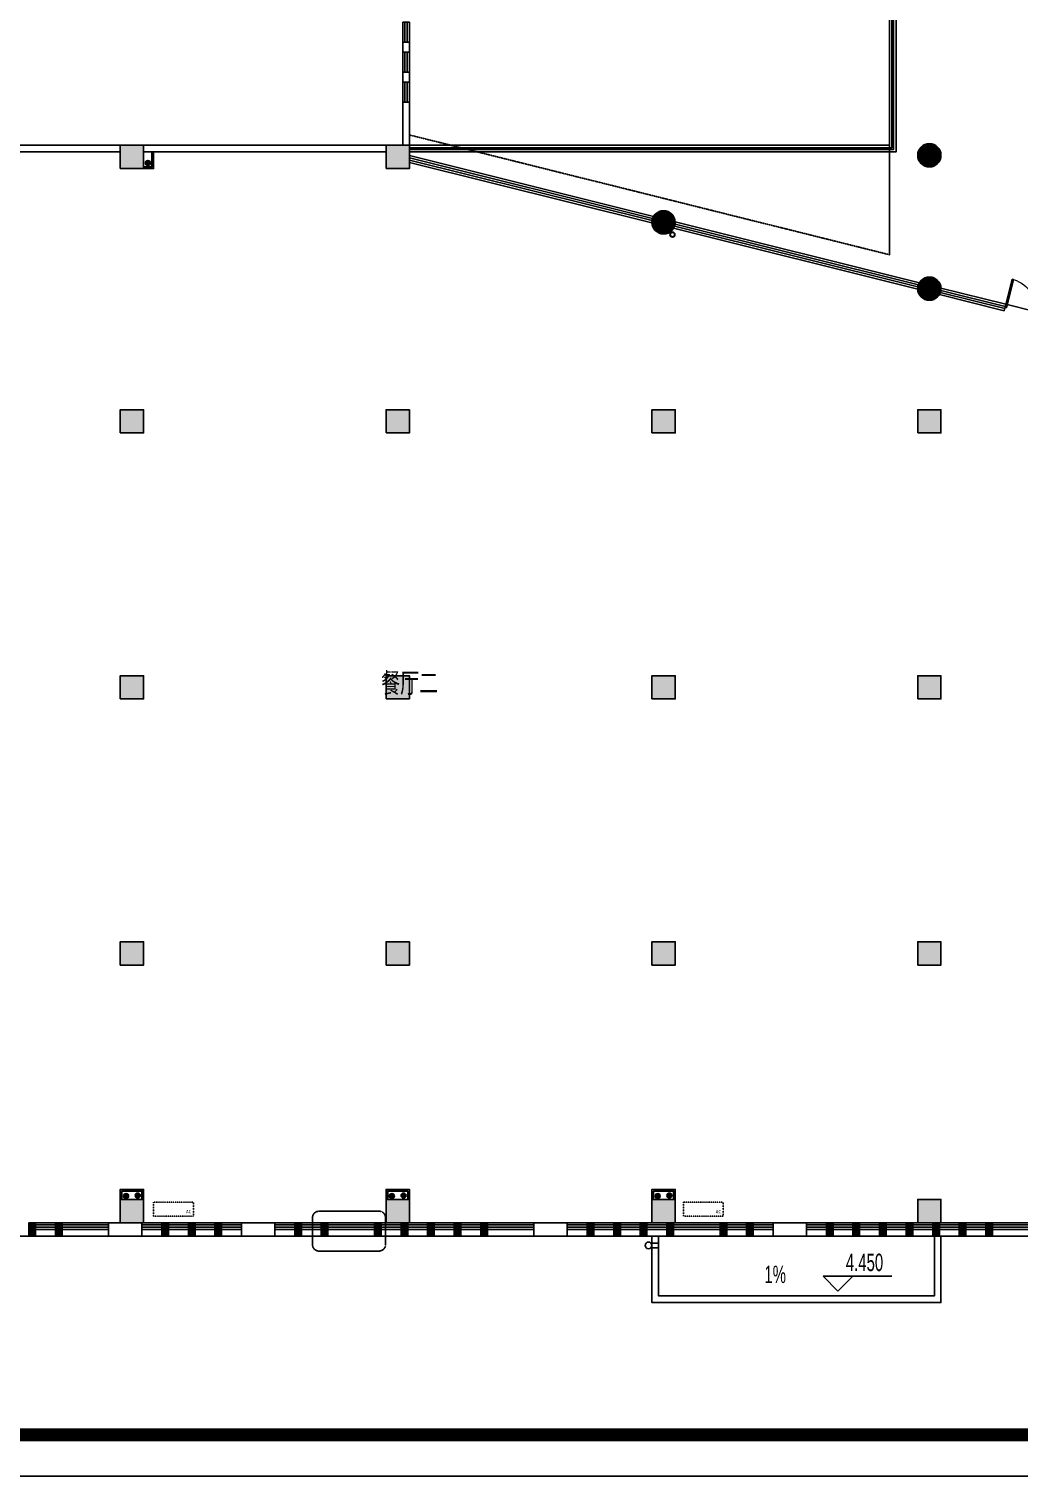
# Model space of a CAD drawing. Header units: inches. Extents: x -584 to 1446124, y -108140 to 99637.
# Drawn here: x 1125124 to 1154924, y 5780 to 49299 of the extents above; entities that cross this region are included whole.
import ezdxf

# ---------------------------------------------------------------- set-up
doc = ezdxf.new("R2010")
doc.units = ezdxf.units.IN
doc.header["$MEASUREMENT"] = 0
doc.linetypes.add('DASH', pattern=[0.35, 0.25, -0.1])
for name, color, linetype in [('0-空调出屋面', 41, 'Continuous'), ('COLUMN', 6, 'Continuous'), ('CURTWALL', 4, 'Continuous'), ('DIM_ELEV', 3, 'Continuous'), ('DIM_SYMB', 3, 'Continuous'), ('LG', 84, 'Continuous'), ('PUB_HATCH', 8, 'Continuous'), ('PUB_STRM', 4, 'Continuous'), ('PUB_TEXT', 151, 'Continuous'), ('STAIR', 6, 'Continuous'), ('WALL', 7, 'Continuous'), ('WINDOW', 3, 'Continuous'), ('外框', 7, 'Continuous'), ('空调', 205, 'Continuous')]:
    doc.layers.add(name, color=color, linetype=linetype)
doc.styles.add('_TCH_DIM', font='stylu.ttf')
doc.styles.add('HZ-1', font='MingLiU.ttf', dxfattribs={"width": 0.8})
doc.styles.get("Standard").update_dxf_attribs({"font": '', "width": 0.7, "height": 250})
doc.styles.get('Standard').set_extended_font_data('NSimSun')

# ---------------------------------------------------------------- blocks, each defined once
blk = doc.blocks.new('vhjkghkghkl')
at = {"layer": '空调', "linetype": 'DASH', "ltscale": 0.3}
blk.add_lwpolyline([(134071, 540199), (134071, 539779), (132871, 539779), (132871, 540199), (134071, 540199)], close=True, dxfattribs=at)
at = {"layer": '空调', "linetype": 'DASH', "ltscale": 0.3, "style": 'HZ-1'}
blk.add_text('AC', height=100, dxfattribs=at).set_placement((133846, 539867))
blk = doc.blocks.new('_YZH')
blk.add_circle((0, 0), 0.5)
at = {"layer": 'PUB_HATCH', "const_width": 0.5}
blk.add_lwpolyline([(-0.25, 0, 1), (0.25, 0, 1)], format="xyb", close=True, dxfattribs=at)
blk = doc.blocks.new('_FZH')
at = {"layer": 'WALL'}
blk.add_lwpolyline([(-0.5, -0.5), (0.5, -0.5), (0.5, 0.5), (-0.5, 0.5)], close=True, dxfattribs=at)
blk.add_solid([(-0.5, -0.5), (0.5, -0.5), (-0.5, 0.5), (0.5, 0.5)], dxfattribs=at)
blk = doc.blocks.new('$DorLib2D$00000001')
for p, q in [((0.45, 0.975), (0.5, 0.975)), ((0.45, 0), (0.45, 0.975)), ((0.5, 0), (0.5, 0.975)), ((0.5, 0), (0.45, 0))]:
    blk.add_line(p, q)
at = {"lineweight": 13}
blk.add_arc((0.475, 0), 0.975, 91.4693, 180, dxfattribs=at)
blk = doc.blocks.new('$WINLIB2D$00000001')
at = {"color": 0}
for points in [[(-0.5, 0.5), (-0.5, -0.5)], [(-0.5, 0.5), (0.5, 0.5)], [(0.5, -0.5), (0.5, 0.5)], [(0.5, 0.167), (-0.5, 0.167)], [(0.5, -0.167), (-0.5, -0.167)], [(-0.5, -0.5), (0.5, -0.5)]]:
    blk.add_lwpolyline(points, dxfattribs=at)
blk = doc.blocks.new('$TCHSYS$WIN2D')
for p, q in [((-0.5, 0.5), (0.5, 0.5)), ((-0.5, 0.5), (-0.5, -0.5)), ((0.5, 0.167), (-0.5, 0.167)), ((0.5, 0.5), (0.5, -0.5)), ((0.5, -0.167), (-0.5, -0.167)), ((-0.5, -0.5), (0.5, -0.5))]:
    blk.add_line(p, q)

msp = doc.modelspace()

# ---------------------------------------------------------------- hatches: boundary and pattern name
at = {"layer": '0-空调出屋面'}
h = msp.add_hatch(dxfattribs=at)
h.set_pattern_fill('ANSI31', color=256, scale=10, style=0)
h.set_pattern_definition([(315, (1128641.145, 45332.529), (-11.2253, -11.2253), [])])
h.paths.add_polyline_path([(1128641.1, 45267.5, -1), (1128771.1, 45267.5, -1)])
h = msp.add_hatch(dxfattribs=at)
h.set_pattern_fill('ANSI31', color=256, scale=10, style=0)
h.set_pattern_definition([(315, (1127982.678, 14266.937), (-11.2253, -11.2253), [])])
h.paths.add_polyline_path([(1127982.7, 14201.9, -1), (1128112.7, 14201.9, -1)])
h = msp.add_hatch(dxfattribs=at)
h.set_pattern_fill('ANSI31', color=256, scale=10, style=0)
h.set_pattern_definition([(315, (1128333.593, 14280.398), (-11.2253, -11.2253), [])])
h.paths.add_polyline_path([(1128333.6, 14215.4, -1), (1128463.6, 14215.4, -1)])
h = msp.add_hatch(dxfattribs=at)
h.set_pattern_fill('ANSI31', color=256, scale=10, style=0)
h.set_pattern_definition([(315, (1135982.678, 14266.937), (-11.2253, -11.2253), [])])
h.paths.add_polyline_path([(1135982.7, 14201.9, -1), (1136112.7, 14201.9, -1)])
h = msp.add_hatch(dxfattribs=at)
h.set_pattern_fill('ANSI31', color=256, scale=10, style=0)
h.set_pattern_definition([(315, (1136333.593, 14280.398), (-11.2253, -11.2253), [])])
h.paths.add_polyline_path([(1136333.6, 14215.4, -1), (1136463.6, 14215.4, -1)])
h = msp.add_hatch(dxfattribs=at)
h.set_pattern_fill('ANSI31', color=256, scale=10, style=0)
h.set_pattern_definition([(315, (1143982.678, 14266.937), (-11.2253, -11.2253), [])])
h.paths.add_polyline_path([(1143982.7, 14201.9, -1), (1144112.7, 14201.9, -1)])
h = msp.add_hatch(dxfattribs=at)
h.set_pattern_fill('ANSI31', color=256, scale=10, style=0)
h.set_pattern_definition([(315, (1144333.593, 14280.398), (-11.2253, -11.2253), [])])
h.paths.add_polyline_path([(1144333.6, 14215.4, -1), (1144463.6, 14215.4, -1)])

# ---------------------------------------------------------------- linework, layer by layer
at = {"color": 6, "linetype": 'DASH'}
msp.add_lwpolyline([(1133857.1, 13745.4), (1135657.1, 13745.4, -0.4142136), (1135857.1, 13545.4), (1135857.1, 12745.4, -0.4142136), (1135657.1, 12545.4), (1133857.1, 12545.4, -0.4142136), (1133657.1, 12745.4), (1133657.1, 13545.4, -0.4142136)], format="xyb", close=True, dxfattribs=at)
at = {"layer": '0-空调出屋面'}
for centre, radius in [((1128706.1, 45267.5), 75), ((1128706.1, 45267.5), 65), ((1144492.7, 43113.6), 75), ((1144492.7, 43113.6), 65), ((1128047.7, 14201.9), 75), ((1128047.7, 14201.9), 65), ((1128398.6, 14215.4), 75), ((1128398.6, 14215.4), 65), ((1136047.7, 14201.9), 75), ((1136047.7, 14201.9), 65), ((1136398.6, 14215.4), 75), ((1136398.6, 14215.4), 65), ((1144047.7, 14201.9), 75), ((1144047.7, 14201.9), 65), ((1144398.6, 14215.4), 75), ((1144398.6, 14215.4), 65)]:
    msp.add_circle(centre, radius, dxfattribs=at)
at = {"layer": 'COLUMN'}
for p, q in [((1128523.9, 13398.6), (1127523.9, 13398.6)), ((1127523.9, 13398.6), (1127523.9, 13398.6)), ((1127523.9, 13198.6), (1127523.9, 12998.6)), ((1128523.9, 13398.6), (1128523.9, 13398.6)), ((1128523.9, 12998.6), (1128523.9, 13198.6)), ((1132523.9, 13398.6), (1131523.9, 13398.6)), ((1131523.9, 13198.6), (1131523.9, 12998.6)), ((1132523.9, 12998.6), (1132523.9, 13198.6)), ((1141323.9, 13398.6), (1140323.9, 13398.6)), ((1140323.9, 13198.6), (1140323.9, 12998.6)), ((1141323.9, 12998.6), (1141323.9, 13198.6)), ((1148523.9, 13398.6), (1147523.9, 13398.6)), ((1147523.9, 13198.6), (1147523.9, 12998.6)), ((1148523.9, 12998.6), (1148523.9, 13198.6)), ((1127523.9, 12998.6), (1128523.9, 12998.6)), ((1131523.9, 12998.6), (1132523.9, 12998.6)), ((1140323.9, 12998.6), (1141323.9, 12998.6)), ((1147523.9, 12998.6), (1148523.9, 12998.6))]:
    msp.add_line(p, q, dxfattribs=at)
for points in [[(1128573.9, 45098.6), (1128873.9, 45098.6), (1128873.9, 45598.6)], [(1128573.9, 45148.6), (1128823.9, 45148.6), (1128823.9, 45598.6)], [(1127873.9, 14098.6), (1127873.9, 14398.6), (1128573.9, 14398.6), (1128573.9, 14098.6)], [(1135873.9, 14098.6), (1135873.9, 14398.6), (1136573.9, 14398.6), (1136573.9, 14098.6)], [(1143873.9, 14098.6), (1143873.9, 14398.6), (1144573.9, 14398.6), (1144573.9, 14098.6)], [(1127923.9, 14098.6), (1127923.9, 14348.6), (1128523.9, 14348.6), (1128523.9, 14098.6)], [(1135923.9, 14098.6), (1135923.9, 14348.6), (1136523.9, 14348.6), (1136523.9, 14098.6)], [(1143923.9, 14098.6), (1143923.9, 14348.6), (1144523.9, 14348.6), (1144523.9, 14098.6)]]:
    msp.add_lwpolyline(points, dxfattribs=at)
at = {"layer": 'CURTWALL'}
for p, q in [((1136573.9, 45492.9), (1143922.6, 43660.6)), ((1136573.9, 45424.2), (1143893.9, 43599.1)), ((1136573.9, 45355.5), (1143877.7, 43534.4)), ((1136573.9, 45286.7), (1143874.2, 43466.6)), ((1144525.1, 43304.3), (1151874.2, 41471.9)), ((1144553.8, 43365.8), (1151877.7, 41539.8)), ((1144570, 43430.5), (1151893.9, 41604.5)), ((1144573.5, 43498.3), (1151922.6, 41666)), ((1152553.8, 41371.2), (1154493.5, 40887.6)), ((1152570, 41435.9), (1154509.6, 40952.3)), ((1154525.8, 41017), (1152573.5, 41503.7)), ((1152525.1, 41309.6), (1154477.4, 40822.9)), ((1154477.4, 40822.9), (1154525.8, 41017))]:
    msp.add_line(p, q, dxfattribs=at)
at = {"layer": 'DIM_ELEV'}
for p, q in [((1149473.5, 11336.4), (1149023.5, 11786.4)), ((1149023.5, 11786.4), (1151098.3, 11786.4)), ((1149473.5, 11336.4), (1149923.5, 11786.4))]:
    msp.add_line(p, q, dxfattribs=at)
at = {"layer": 'DIM_SYMB'}
msp.add_lwpolyline([(1147106.2, 11883.9, 0, 0, 0), (1145825.2, 12205.8, 120, 0, 0), (1145388.7, 12315.5, 0, 0, 0)], format="xyseb", dxfattribs=at)
at = {"layer": 'LG'}
for points in [[(1136573.9, 58065.6), (1151148.9, 54431.7), (1151148.9, 45673.6), (1136573.9, 45673.6)], [(1136573.9, 58014.1), (1151098.9, 54392.6), (1151098.9, 45723.6), (1136573.9, 45723.6)]]:
    msp.add_lwpolyline(points, dxfattribs=at)
at = {"layer": 'PUB_STRM', "linetype": 'DASH'}
for p, q in [((1144073.9, 12787.4), (1143873.9, 12787.4)), ((1144073.9, 12647.4), (1143873.9, 12647.4))]:
    msp.add_line(p, q, dxfattribs=at)
at = {"layer": 'PUB_STRM'}
msp.add_circle((1143773.9, 12717.4), 100, dxfattribs=at)
at = {"layer": 'STAIR', "linetype": 'DASH', "ltscale": 3}
msp.add_line((1151023.9, 54334), (1151023.9, 42508.4), dxfattribs=at)
at = {"layer": 'STAIR'}
msp.add_line((1160723.9, 12998.6), (1124523.9, 12998.6), dxfattribs=at)
for points in [[(1136573.9, 58142.9), (1151223.9, 54490.2), (1151223.9, 45598.6), (1136573.9, 45598.6)], [(1136573.9, 57936.8), (1151023.9, 54334), (1151023.9, 45798.6), (1136573.9, 45798.6)], [(1152373.9, 12998.6), (1152373.9, 11198.6), (1144073.9, 11198.6), (1144073.9, 12998.6)]]:
    msp.add_lwpolyline(points, dxfattribs=at)
at = {"layer": 'STAIR', "linetype": 'DASH', "ltscale": 3}
msp.add_lwpolyline([(1136573.9, 46111.2), (1151023.9, 42508.4)], dxfattribs=at)
at = {"layer": 'STAIR'}
msp.add_lwpolyline([(1143873.9, 12998.6), (1152573.9, 12998.6), (1152573.9, 10998.6), (1143873.9, 10998.6)], close=True, dxfattribs=at)
at = {"layer": 'WALL'}
for p, q in [((1136573.9, 48898.6), (1136373.9, 48898.6)), ((1136373.9, 48898.6), (1136373.9, 48598.6)), ((1136573.9, 48598.6), (1136573.9, 48898.6)), ((1136373.9, 48598.6), (1136573.9, 48598.6)), ((1136573.9, 47998.6), (1136373.9, 47998.6)), ((1136373.9, 47998.6), (1136373.9, 47698.6)), ((1136573.9, 47698.6), (1136573.9, 47998.6)), ((1136373.9, 47698.6), (1136573.9, 47698.6)), ((1136573.9, 47098.6), (1136373.9, 47098.6)), ((1136373.9, 47098.6), (1136373.9, 45798.6)), ((1136573.9, 45798.6), (1136573.9, 47098.6)), ((1124323.9, 45798.6), (1127873.9, 45798.6)), ((1128573.9, 45798.6), (1135873.9, 45798.6)), ((1124223.9, 45598.6), (1127873.9, 45598.6)), ((1128573.9, 45598.6), (1135873.9, 45598.6)), ((1146923.9, 13398.6), (1147523.9, 13398.6)), ((1146923.9, 13198.6), (1147523.9, 13198.6)), ((1154123.9, 13398.6), (1155523.9, 13398.6)), ((1154123.9, 13198.6), (1155523.9, 13198.6))]:
    msp.add_line(p, q, dxfattribs=at)
at = {"layer": 'WINDOW'}
msp.add_line((1154525.8, 41017), (1155399, 40799.2), dxfattribs=at)
at = {"layer": '外框', "lineweight": -2}
msp.add_line((1226478.5, 5779.8), (1092541.1, 5779.8), dxfattribs=at)
at = {"layer": '外框', "lineweight": -2, "const_width": 391.5}
msp.add_lwpolyline([(1097744.8, 7015.2), (1221075.8, 7015.2, 0.4142136), (1224991.1, 10930.4), (1224991.1, 94453.3, 0.4142136), (1221075.8, 98368.5), (1097744.8, 98368.5, 0.4142136), (1093829.6, 94453.3), (1093829.6, 10930.4, 0.4142136)], format="xyb", close=True, dxfattribs=at)

# ---------------------------------------------------------------- block references
at = {"layer": 'COLUMN'}
for name, p, xscale, yscale, zscale in [('_FZH', (1128223.9, 45448.6), 700, 700, 700), ('_FZH', (1136223.9, 45448.6), 700, 700, 700), ('_YZH', (1152223.9, 45498.6), 700, 700, 700), ('_YZH', (1144223.9, 43482.4), 700, 700, 700), ('_YZH', (1152223.9, 41487.8), 700, 700, 700), ('_FZH', (1128223.9, 37498.6), 700, 700, 700), ('_FZH', (1136223.9, 37498.6), 700, 700, 700), ('_FZH', (1144223.9, 37498.6), 700, 700, 700), ('_FZH', (1152223.9, 37498.6), 700, 700, 700), ('_FZH', (1128223.9, 29498.6), 700, 700, 700), ('_FZH', (1136223.9, 29498.6), 700, 700, 700), ('_FZH', (1144223.9, 29498.6), 700, 700, 700), ('_FZH', (1152223.9, 29498.6), 700, 700, 700), ('_FZH', (1128223.9, 21498.6), 700, 700, 700), ('_FZH', (1136223.9, 21498.6), 700, 700, 700), ('_FZH', (1144223.9, 21498.6), 700, 700, 700), ('_FZH', (1152223.9, 21498.6), 700, 700, 700), ('_FZH', (1128223.9, 13748.6), 700, 700, 700), ('_FZH', (1136223.9, 13748.6), 700, 700, 700), ('_FZH', (1144223.9, 13748.6), 700, 700, 700), ('_FZH', (1152223.9, 13748.6), 700, 700, 700), ('_FZH', (1125223.9, 13198.6), 200, 400, 400), ('_FZH', (1126023.9, 13198.6), 200, 400, 400), ('_FZH', (1129223.9, 13198.6), 200, 400, 400), ('_FZH', (1130023.9, 13198.6), 200, 400, 400), ('_FZH', (1130823.9, 13198.6), 200, 400, 400), ('_FZH', (1133223.9, 13198.6), 200, 400, 400), ('_FZH', (1134023.9, 13198.6), 200, 400, 400), ('_FZH', (1135623.9, 13198.6), 200, 400, 400), ('_FZH', (1136423.9, 13198.6), 200, 400, 400), ('_FZH', (1137223.9, 13198.6), 200, 400, 400), ('_FZH', (1138023.9, 13198.6), 200, 400, 400), ('_FZH', (1138823.9, 13198.6), 200, 400, 400), ('_FZH', (1142023.9, 13198.6), 200, 400, 400), ('_FZH', (1142823.9, 13198.6), 200, 400, 400), ('_FZH', (1143623.9, 13198.6), 200, 400, 400), ('_FZH', (1144423.9, 13198.6), 200, 400, 400), ('_FZH', (1146023.9, 13198.6), 200, 400, 400), ('_FZH', (1146823.9, 13198.6), 200, 400, 400), ('_FZH', (1149223.9, 13198.6), 200, 400, 400), ('_FZH', (1150023.9, 13198.6), 200, 400, 400), ('_FZH', (1150823.9, 13198.6), 200, 400, 400), ('_FZH', (1151623.9, 13198.6), 200, 400, 400), ('_FZH', (1152423.9, 13198.6), 200, 400, 400), ('_FZH', (1153223.9, 13198.6), 200, 400, 400), ('_FZH', (1154023.9, 13198.6), 200, 400, 400)]:
    msp.add_blockref(name, p, dxfattribs=dict(at, xscale=xscale, yscale=yscale, zscale=zscale))
at = {"layer": 'WINDOW'}
for name, p, xscale, yscale, zscale, rotation in [('$TCHSYS$WIN2D', (1136473.9, 49198.6), -600, 200, -600, 89.99999999997779), ('$TCHSYS$WIN2D', (1136473.9, 48298.6), -600, -200, -600, 89.99999999997779), ('$TCHSYS$WIN2D', (1136473.9, 47398.6), -600, 200, -600, 89.99999999997779), ('$DorLib2D$00000001', (1154938.2, 40811.1), -900.0000000000982, 900, -900, 346.000000000001)]:
    msp.add_blockref(name, p, dxfattribs=dict(at, xscale=xscale, yscale=yscale, zscale=zscale, rotation=rotation))
for p, xscale, yscale, zscale in [((1125623.9, 13298.6), -600, -200, -600), ((1126823.9, 13298.6), 1400, 200, 1400), ((1128823.9, 13298.6), 600, 200, 600), ((1129623.9, 13298.6), 600, -200, 600), ((1130423.9, 13298.6), 600, 200, 600), ((1131223.9, 13298.6), 600, -200, 600), ((1132823.9, 13298.6), 600, 200, 600), ((1133623.9, 13298.6), 600, -200, 600), ((1134823.9, 13298.6), 1400, 200, 1400), ((1136023.9, 13298.6), 600, 200, 600), ((1136823.9, 13298.6), 600, -200, 600), ((1137623.9, 13298.6), 600, 200, 600), ((1138423.9, 13298.6), 600, -200, 600), ((1139623.9, 13298.6), 1400, 200, 1400), ((1141623.9, 13298.6), 600, -200, 600), ((1142423.9, 13298.6), 600, 200, 600), ((1143223.9, 13298.6), 600, -200, 600), ((1144023.9, 13298.6), 600, -200, 600), ((1145223.9, 13298.6), 1400, -200, 1400), ((1146423.9, 13298.6), 600, 200, 600), ((1147223.9, 13298.6), 600, -200, 600), ((1148823.9, 13298.6), 600, 200, 600), ((1149623.9, 13298.6), 600, -200, 600), ((1150423.9, 13298.6), 600, 200, 600), ((1151223.9, 13298.6), 600, -200, 600), ((1152023.9, 13298.6), 600, 200, 600), ((1152823.9, 13298.6), 600, -200, 600), ((1153623.9, 13298.6), 600, 200, 600), ((1154823.9, 13298.6), 1400, 200, 1400)]:
    msp.add_blockref('$WINLIB2D$00000001', p, dxfattribs=dict(at, xscale=xscale, yscale=yscale, zscale=zscale))
at = {"layer": '空调'}
for p in [(996005.9, -526186.2), (1011948.6, -526186.2)]:
    msp.add_blockref('vhjkghkghkl', p, dxfattribs=at)

# ---------------------------------------------------------------- texts
at = {"layer": 'PUB_TEXT', "style": '_TCH_DIM', "width": 0.64}
for s, p in [('4.450', (1149709.3, 11943.9)), ('1%%%', (1147258.9, 11583))]:
    msp.add_text(s, height=525, dxfattribs=at).set_placement(p)
at = {"layer": 'WALL', "insert": (1135722, 29931.8), "char_height": 600, "width": 21939.099, "attachment_point": 1}
msp.add_mtext('{\\fSimHei|b0|i0|c134|p49;\\C0;餐厅二}', dxfattribs=at)

doc.saveas('drawing.dxf')
